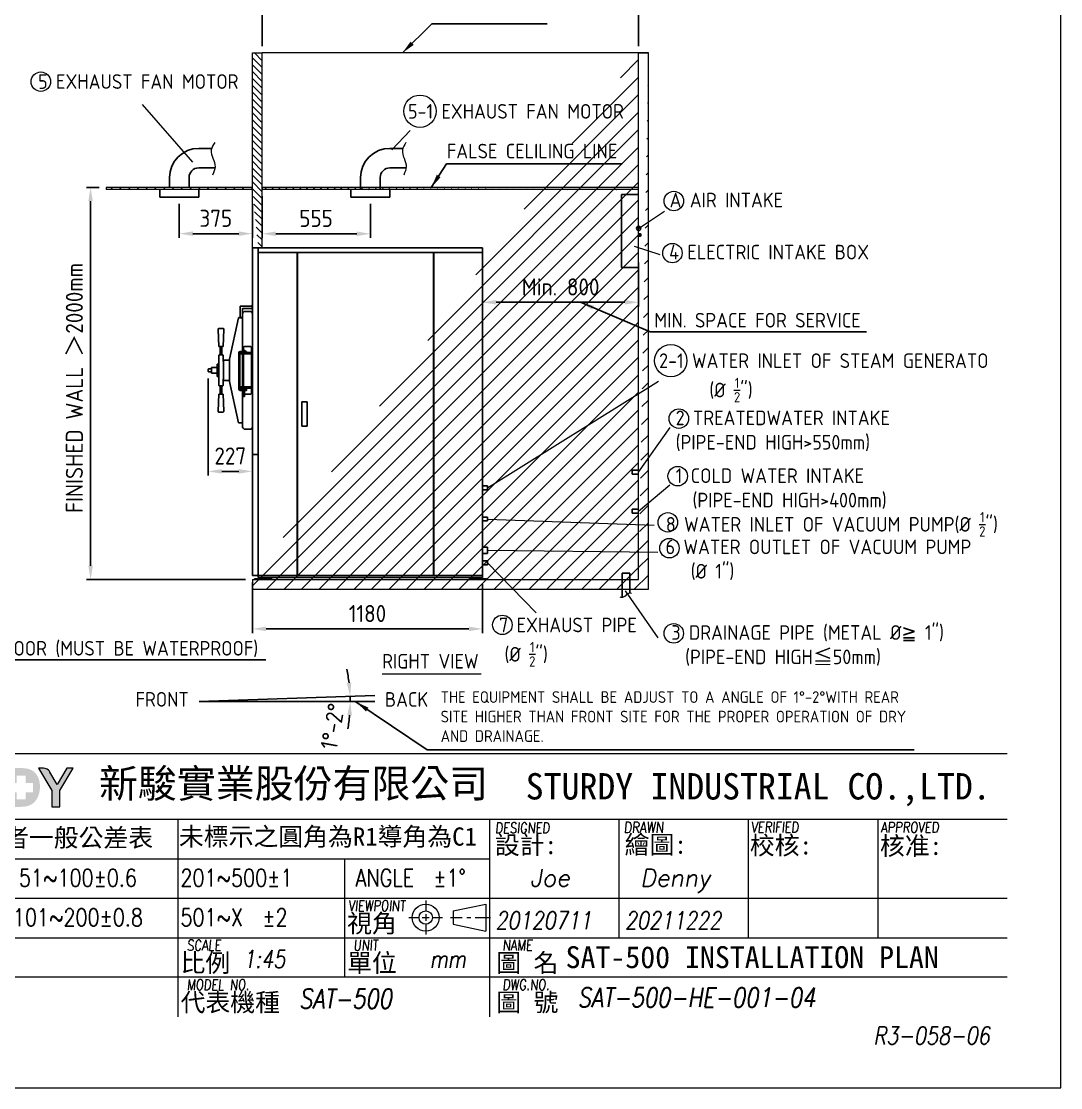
# Model space of a CAD drawing. Header units: millimetres. Extents: x -410960 to -177887, y -20363 to 2725.
# Drawn here: x -183216 to -177887, y -20363 to -14895 of the extents above; entities that cross this region are included whole.
import ezdxf

# ---------------------------------------------------------------- set-up
doc = ezdxf.new("R2010")
doc.units = ezdxf.units.MM
doc.header["$MEASUREMENT"] = 0
doc.linetypes.add('HIDDEN', pattern=[9.525, 6.35, -3.175])
doc.layers.get('0').update_dxf_attribs({"lineweight": 25})
for name, color, linetype, lineweight in [('D', 3, 'Continuous', 13), ('F', 7, 'Continuous', 15), ('H', 2, 'HIDDEN', 15), ('S', 4, 'Continuous', 15), ('T', 4, 'Continuous', 15)]:
    doc.layers.add(name, color=color, linetype=linetype, lineweight=lineweight)
doc.styles.get("Standard").update_dxf_attribs({"font": 'KAIU.TTF'})
doc.styles.add('STU25', font='isocp2.shx')
doc.styles.add('Text', font='romans.shx', dxfattribs={"width": 0.8, "oblique": 10})
doc.dimstyles.new('STU25', dxfattribs={"dimscale": 35, "dimtxt": 2.5, "dimasz": 2, "dimexe": 0.6, "dimexo": 1, "dimgap": 1, "dimtad": 1, "dimdsep": 46, "dimtxsty": 'STU25', "dimcen": 2, "dimazin": 2, "dimtfac": 1, "dimtmove": 0, "dimatfit": 3, "dimfxl": 0, "dimtolj": 1, "dimtzin": 0, "dimarcsym": 0})
doc.dimstyles.new('STU25$7', dxfattribs={"dimscale": 35, "dimtxt": 2.5, "dimasz": 2, "dimexe": 1.25, "dimexo": 0.625, "dimgap": 1, "dimtad": 0, "dimdec": 4, "dimdsep": 46, "dimtxsty": 'STU25', "dimcen": 2.5, "dimazin": 2, "dimtfac": 1, "dimtdec": 4, "dimtmove": 0, "dimatfit": 3, "dimfxl": 0, "dimtolj": 1, "dimtzin": 0, "dimarcsym": 0})

# ---------------------------------------------------------------- blocks, each defined once
blk = doc.blocks.new('*D4')
at = {"layer": 'D', "color": 0, "linetype": 'Continuous', "lineweight": -2}
for p, q in [((-181981, -15791.7), (-181981, -16005)), ((-181426, -15830.9), (-181426, -16005)), ((-181911, -15984), (-181496, -15984))]:
    blk.add_line(p, q, dxfattribs=at)
at = {"layer": 'D', "color": 0}
for points in [[(-181911, -15972.3), (-181911, -15995.6), (-181981, -15984)], [(-181496, -15995.6), (-181496, -15972.3), (-181426, -15984)]]:
    blk.add_solid(points, dxfattribs=at)
at = {"layer": 'Defpoints', "color": 0}
for p in [(-181981, -15756.7), (-181426, -15795.9), (-181426, -15984)]:
    blk.add_point(p, dxfattribs=at)
at = {"layer": 'D', "color": 0, "insert": (-181704.7, -15905.2), "char_height": 87.5, "attachment_point": 5, "style": 'STU25'}
blk.add_mtext('\\A1;555', dxfattribs=at)
blk = doc.blocks.new('*D8')
at = {"layer": 'D', "color": 0, "lineweight": -2}
for p, q in [((-180851, -16090.7), (-180851, -16356.4)), ((-180051, -16131.7), (-180051, -16356.4)), ((-180781, -16335.4), (-180121, -16335.4))]:
    blk.add_line(p, q, dxfattribs=at)
at = {"layer": 'D', "color": 0}
for points in [[(-180781, -16323.7), (-180781, -16347), (-180851, -16335.4)], [(-180121, -16347), (-180121, -16323.7), (-180051, -16335.4)]]:
    blk.add_solid(points, dxfattribs=at)
at = {"layer": 'Defpoints', "color": 0}
for p in [(-180851, -16055.7), (-180051, -16096.7), (-180051, -16335.4)]:
    blk.add_point(p, dxfattribs=at)
at = {"layer": 'D', "color": 0, "insert": (-180451, -16256.6), "char_height": 87.5, "attachment_point": 5, "style": 'STU25'}
blk.add_mtext('\\A1;{\\Fisocp2.shx;Min. 800}', dxfattribs=at)
blk = doc.blocks.new('*D10')
at = {"layer": 'D', "color": 0, "lineweight": -2}
for p, q in [((-182031, -17771.7), (-182031, -18031.2)), ((-180851, -17780.7), (-180851, -18031.2)), ((-181961, -18010.2), (-180921, -18010.2))]:
    blk.add_line(p, q, dxfattribs=at)
at = {"layer": 'D', "color": 0}
for points in [[(-181961, -17998.5), (-181961, -18021.8), (-182031, -18010.2)], [(-180921, -18021.8), (-180921, -17998.5), (-180851, -18010.2)]]:
    blk.add_solid(points, dxfattribs=at)
at = {"layer": 'Defpoints', "color": 0}
for p in [(-182031, -17736.7), (-180851, -17745.7), (-180851, -18010.2)]:
    blk.add_point(p, dxfattribs=at)
at = {"layer": 'D', "color": 0, "insert": (-181441, -17931.4), "char_height": 87.5, "attachment_point": 5, "style": 'STU25'}
blk.add_mtext('\\A1;1180', dxfattribs=at)
blk = doc.blocks.new('*D11')
at = {"layer": 'D', "color": 0, "lineweight": -2}
for p, q in [((-182258, -16725.7), (-182258, -17223.4)), ((-182031, -17017.4), (-182031, -17223.4)), ((-182188, -17202.4), (-182101, -17202.4))]:
    blk.add_line(p, q, dxfattribs=at)
at = {"layer": 'D', "color": 0}
for points in [[(-182188, -17190.7), (-182188, -17214.1), (-182258, -17202.4)], [(-182101, -17214.1), (-182101, -17190.7), (-182031, -17202.4)]]:
    blk.add_solid(points, dxfattribs=at)
at = {"layer": 'Defpoints', "color": 0}
for p in [(-182258, -16690.7), (-182031, -16982.4), (-182031, -17202.4)]:
    blk.add_point(p, dxfattribs=at)
at = {"layer": 'D', "color": 0, "insert": (-182144.5, -17123.6), "char_height": 87.5, "attachment_point": 5, "style": 'STU25'}
blk.add_mtext('\\A1;227', dxfattribs=at)
blk = doc.blocks.new('*D14')
at = {"layer": 'D', "color": 0, "linetype": 'Continuous', "lineweight": -2}
for p, q in [((-182406, -15830.9), (-182406, -16004.5)), ((-182031, -15830.9), (-182031, -16004.5)), ((-182336, -15983.5), (-182101, -15983.5))]:
    blk.add_line(p, q, dxfattribs=at)
at = {"layer": 'D', "color": 0}
for points in [[(-182336, -15971.9), (-182336, -15995.2), (-182406, -15983.5)], [(-182101, -15995.2), (-182101, -15971.9), (-182031, -15983.5)]]:
    blk.add_solid(points, dxfattribs=at)
at = {"layer": 'Defpoints', "color": 0}
for p in [(-182406, -15795.9), (-182031, -15795.9), (-182031, -15983.5)]:
    blk.add_point(p, dxfattribs=at)
at = {"layer": 'D', "color": 0, "insert": (-182218.5, -15904.8), "char_height": 87.5, "attachment_point": 5, "style": 'STU25'}
blk.add_mtext('\\A1;375', dxfattribs=at)
blk = doc.blocks.new('*D16')
at = {"layer": 'D', "color": 0, "linetype": 'Continuous', "lineweight": -2}
for start, end in [(7.1806, 12.3613), (0, 2), (349.6387, 354.8194)]:
    blk.add_arc((-182303.9, -18383), 774.4, start, end, dxfattribs=at)
at = {"layer": 'D', "color": 0}
for points in [[(-181547.1, -18287.2), (-181523.9, -18285.3), (-181529.9, -18356)], [(-181520.9, -18453.5), (-181544.2, -18452.4), (-181529.4, -18383)]]:
    blk.add_solid(points, dxfattribs=at)
at = {"layer": 'Defpoints', "color": 0}
for p in [(-181529.6, -18365), (-181403.4, -18351.6), (-182303.9, -18383), (-182303.9, -18383), (-181402.9, -18383)]:
    blk.add_point(p, dxfattribs=at)
at = {"layer": 'D', "color": 0, "insert": (-181619.8, -18509.5), "char_height": 87.5, "attachment_point": 5, "rotation": 79.526, "style": 'STU25'}
blk.add_mtext('1%%D-2%%D', dxfattribs=at)
blk = doc.blocks.new('*D17')
at = {"layer": 'D', "color": 0, "lineweight": -2}
for p, q in [((-182816, -15746.7), (-182881.7, -15746.7)), ((-182860.7, -15816.7), (-182860.7, -17686.7)), ((-182066, -17756.7), (-182881.7, -17756.7))]:
    blk.add_line(p, q, dxfattribs=at)
at = {"layer": 'D', "color": 0}
for points in [[(-182849, -15816.7), (-182872.4, -15816.7), (-182860.7, -15746.7)], [(-182872.4, -17686.7), (-182849, -17686.7), (-182860.7, -17756.7)]]:
    blk.add_solid(points, dxfattribs=at)
at = {"layer": 'Defpoints', "color": 0}
for p in [(-182781, -15746.7), (-182860.7, -17756.7), (-182031, -17756.7)]:
    blk.add_point(p, dxfattribs=at)
at = {"layer": 'D', "color": 0, "insert": (-182987.6, -17416.2), "char_height": 87.5, "attachment_point": 1, "rotation": 90, "style": 'STU25'}
blk.add_mtext('\\A1;{\\Fisocp2.shx;FINISHED WALL \\f新細明體|b0|i0|c136|p16;＞\\Fisocp2.shx;2000mm}', dxfattribs=at)
blk = doc.blocks.new('*D19')
at = {"layer": 'D', "color": 0, "lineweight": -2}
for p, q in [((-181981, -15021.7), (-181981, -14687.2)), ((-181911, -14708.2), (-180121, -14708.2)), ((-180051, -15021.7), (-180051, -14687.2))]:
    blk.add_line(p, q, dxfattribs=at)
at = {"layer": 'D', "color": 0}
for points in [[(-181911, -14696.6), (-181911, -14719.9), (-181981, -14708.2)], [(-180121, -14719.9), (-180121, -14696.6), (-180051, -14708.2)]]:
    blk.add_solid(points, dxfattribs=at)
at = {"layer": 'Defpoints', "color": 0}
for p in [(-180051, -14708.2), (-181981, -15056.7), (-180051, -15056.7)]:
    blk.add_point(p, dxfattribs=at)
at = {"layer": 'D', "color": 0, "insert": (-181016, -14625.1), "char_height": 87.5, "attachment_point": 5, "style": 'STU25'}
blk.add_mtext('\\A1;{\\Fisocp2.shx;1930(STERILIZE SPACE)}', dxfattribs=at)
blk = doc.blocks.new('新駿LOGO')
at = {"layer": 'F'}
h = blk.add_hatch(color=256, dxfattribs=at)
edge = h.paths.add_edge_path()
edge.add_spline(control_points=[(-514.87, -443.62), (-514.87, -443.62), (-513.05, -443.62), (-513.05, -443.62)], knot_values=[-9, -9, -9, -9, -8, -8, -8, -8], degree=3, periodic=0)
edge.add_spline(control_points=[(-513.05, -443.62), (-512.51, -443.62), (-512.09, -443.52), (-511.79, -443.32)], knot_values=[-8, -8, -8, -8, -7, -7, -7, -7], degree=3, periodic=0)
edge.add_spline(control_points=[(-511.79, -443.32), (-511.48, -443.12), (-511.25, -442.85), (-511.09, -442.5)], knot_values=[-7, -7, -7, -7, -6, -6, -6, -6], degree=3, periodic=0)
edge.add_spline(control_points=[(-511.09, -442.5), (-510.93, -442.15), (-510.85, -441.76), (-510.85, -441.32)], knot_values=[-6, -6, -6, -6, -5, -5, -5, -5], degree=3, periodic=0)
edge.add_spline(control_points=[(-510.85, -441.32), (-510.85, -440.87), (-510.93, -440.49), (-511.1, -440.17)], knot_values=[-5, -5, -5, -5, -4, -4, -4, -4], degree=3, periodic=0)
edge.add_spline(control_points=[(-511.1, -440.17), (-511.27, -439.85), (-511.49, -439.61), (-511.78, -439.45)], knot_values=[-4, -4, -4, -4, -3, -3, -3, -3], degree=3, periodic=0)
edge.add_spline(control_points=[(-511.78, -439.45), (-512.06, -439.29), (-512.46, -439.2), (-512.97, -439.2)], knot_values=[-3, -3, -3, -3, -2, -2, -2, -2], degree=3, periodic=0)
edge.add_spline(control_points=[(-512.97, -439.2), (-512.97, -439.2), (-514.87, -439.2), (-514.87, -439.2)], knot_values=[-2, -2, -2, -2, -1, -1, -1, -1], degree=3, periodic=0)
edge.add_spline(control_points=[(-514.87, -439.2), (-514.87, -439.2), (-514.87, -443.62), (-514.87, -443.62)], knot_values=[-1, -1, -1, -1, 0, 0, 0, 0], degree=3, periodic=0)
h.paths.add_polyline_path([(-514.34, -441.95), (-514.34, -440.92), (-513.51, -440.92), (-513.51, -440.07), (-512.48, -440.07), (-512.48, -440.92), (-511.64, -440.92), (-511.64, -441.95), (-512.48, -441.95), (-512.48, -442.77), (-513.51, -442.77), (-513.51, -441.95)], flags=16)
h = blk.add_hatch(color=256, dxfattribs=at)
edge = h.paths.add_edge_path()
edge.add_spline(control_points=[(-509.51, -443.62), (-509.51, -443.62), (-509.51, -441.77), (-509.51, -441.77), (-509.51, -441.77), (-511, -439.2), (-511, -439.2), (-511, -439.2), (-510.64, -439.2), (-510.64, -439.2), (-510.64, -439.2), (-510.3, -439.19), (-510.04, -439.32), (-509.79, -439.45), (-509.71, -439.68), (-509.71, -439.68), (-509.71, -439.68), (-508.9, -441.07), (-508.9, -441.07), (-508.9, -441.07), (-507.78, -439.2), (-507.78, -439.2), (-507.78, -439.2), (-507.05, -439.2), (-507.05, -439.2), (-507.05, -439.2), (-508.59, -441.77), (-508.59, -441.77), (-508.59, -441.77), (-508.59, -443.62), (-508.59, -443.62), (-508.59, -443.62), (-509.51, -443.62), (-509.51, -443.62)], knot_values=[0, 0, 0, 0, 1, 1, 1, 2, 2, 2, 3, 3, 3, 4, 4, 4, 5, 5, 5, 6, 6, 6, 7, 7, 7, 8, 8, 8, 9, 9, 9, 10, 10, 10, 11, 11, 11, 11], degree=3, periodic=1)
at = {"layer": 'F', "lineweight": 0}
blk.add_open_spline([(-509.51, -443.62), (-509.51, -443.62), (-509.51, -441.77), (-509.51, -441.77), (-509.51, -441.77), (-511, -439.2), (-511, -439.2), (-511, -439.2), (-510.64, -439.2), (-510.64, -439.2), (-510.64, -439.2), (-510.3, -439.19), (-510.04, -439.32), (-509.79, -439.45), (-509.71, -439.68), (-509.71, -439.68), (-509.71, -439.68), (-508.9, -441.07), (-508.9, -441.07), (-508.9, -441.07), (-507.78, -439.2), (-507.78, -439.2), (-507.78, -439.2), (-507.05, -439.2), (-507.05, -439.2), (-507.05, -439.2), (-508.59, -441.77), (-508.59, -441.77), (-508.59, -441.77), (-508.59, -443.62), (-508.59, -443.62), (-508.59, -443.62), (-509.51, -443.62), (-509.51, -443.62)], degree=3, knots=[0, 0, 0, 0, 1, 1, 1, 2, 2, 2, 3, 3, 3, 4, 4, 4, 5, 5, 5, 6, 6, 6, 7, 7, 7, 8, 8, 8, 9, 9, 9, 10, 10, 10, 11, 11, 11, 11], dxfattribs=at)
at = {"attachment_point": 1, "style": 'STU25'}
for s, insert, char_height in [('{\\f標楷體|b0|i0|c136|p65;新駿實業股份有限公司}', (-504.12, -439.33), 3.25), ('{\\f標楷體|b0|i0|c136|p65;STURDY\\H0.9667x; \\H1.034x;INDUSTRIAL CO.,LTD.}', (-455.51, -439.78), 3)]:
    blk.add_mtext(s, dxfattribs=dict(at, insert=insert, char_height=char_height))
blk = doc.blocks.new('H421')
at = {"layer": 'F', "color": 7}
for p, q in [((155.91, 38.09), (286.91, 38.09)), ((211.36, 38.09), (286.91, 38.09)), ((155.91, 30.59), (286.91, 30.59)), ((192.41, 30.59), (192.41, 17.09)), ((242.66, 30.59), (242.66, 17.09)), ((257.41, 30.59), (257.41, 17.09)), ((272.16, 30.59), (272.16, 17.09)), ((155.91, 26.09), (227.91, 26.09)), ((211.41, 26.09), (211.41, 17.09)), ((155.91, 21.59), (286.91, 21.59)), ((214.91, 21.59), (286.91, 21.59)), ((227.91, 21.59), (286.91, 21.59)), ((155.91, 17.09), (286.91, 17.09)), ((211.41, 17.09), (211.41, 12.59)), ((227.91, 17.09), (227.91, 8.09)), ((286.91, 12.59), (155.91, 12.59))]:
    blk.add_line(p, q, dxfattribs=at)
at = {"layer": 'F'}
for p, q in [((227.91, 30.59), (227.91, 17.09)), ((192.41, 17.09), (192.41, 8.09))]:
    blk.add_line(p, q, dxfattribs=at)
at = {"layer": 'F', "color": 0}
for p, q in [((220.66, 21.32), (220.66, 20.14)), ((223.77, 20.14), (227.5, 20.92)), ((227.5, 20.92), (227.5, 17.84)), ((220.66, 19.77), (220.66, 19)), ((223.77, 20.14), (223.77, 18.62)), ((218.72, 19.38), (219.89, 19.38)), ((220.27, 19.38), (221.04, 19.38)), ((220.66, 18.62), (220.66, 17.45)), ((221.42, 19.38), (222.57, 19.38)), ((223.49, 19.38), (224.81, 19.38)), ((223.77, 18.62), (227.5, 17.84)), ((225.34, 19.38), (225.81, 19.38)), ((226.31, 19.38), (228.03, 19.38))]:
    blk.add_line(p, q, dxfattribs=at)
for radius in [1.54, 0.762]:
    blk.add_circle((220.66, 19.38), radius, dxfattribs=at)
blk.add_blockref('新駿LOGO', (687.56, 475.62))
at = {"layer": 'F', "lineweight": -3}
for s, height, p in [('未標註者一般公差表', 2.076, (164.12, 27.45)), ('未標示之圓角為R1導角為C1', 2.0757, (192.54, 27.58)), ('設計:', 2.076, (228.54, 26.61)), ('繪圖:', 2.076, (243.32, 26.66)), ('校核:', 2.076, (257.59, 26.57)), ('核准:', 2.076, (272.41, 26.52)), ('視角', 2.076, (211.71, 17.69)), ('比例', 2.076, (192.73, 13.19)), ('單位', 2.076, (211.71, 13.19)), ('圖 名', 2.076, (228.7, 13.19)), ('代表機種', 2.076, (192.73, 8.69)), ('圖 號', 2.076, (228.7, 8.69))]:
    blk.add_text(s, height=height, dxfattribs=at).set_placement(p)
at = {"layer": 'F', "color": 1, "lineweight": 15, "style": 'Text', "oblique": 5, "width": 0.8}
for s, height, p in [('DESIGNED', 1.2, (228.57, 29.01)), ('DRAWN', 1.245, (243.23, 29.03)), ('VERIFIED', 1.2, (257.72, 29.09)), ('APPROVED', 1.2, (272.5, 29.06)), ('VIEWPOINT', 1.2, (211.83, 20.13)), ('SCALE', 1.2, (193.44, 15.63)), ('UNIT', 1.2, (212.42, 15.63)), ('NAME', 1.2, (229.41, 15.63)), ('MODEL NO.', 1.2, (193.44, 11.13)), ('DWG.NO.', 1.2, (229.41, 11.13))]:
    blk.add_text(s, height=height, dxfattribs=at).set_placement(p)
at = {"layer": 'F', "lineweight": 20, "style": 'Text', "width": 0.8}
for s, p in [('51~100±0.6', (174.32, 22.91)), ('201~500±1', (192.72, 22.91)), ('ANGLE  ±1%%D', (212.68, 22.91)), ('101~200±0.8', (173.63, 18.41)), ('501~X  ±2', (192.72, 18.41))]:
    blk.add_text(s, height=2, dxfattribs=at).set_placement(p)

msp = doc.modelspace()

# ---------------------------------------------------------------- hatches: boundary and pattern name
msp.add_hatch(color=256).paths.add_polyline_path([(-180034.433, -15990.284, 1), (-180055.955, -15990.284, 1)])
at = {"layer": 'H', "ltscale": 5}
h = msp.add_hatch(dxfattribs=at)
h.set_pattern_fill('ANSI31', color=256, scale=20, style=0)
h.set_pattern_definition([(45, (49182.34, 1759.545), (-44.90128, 44.90128), [])])
h.paths.add_polyline_path([(-180051.028, -15056.745), (-180001.028, -15056.745)], flags=16)
h.paths.add_polyline_path([(-180051.028, -15056.745), (-180001.028, -15056.745)], flags=16)
h.paths.add_polyline_path([(-180051.028, -15056.745), (-180001.028, -15056.745)], flags=0)
h.paths.add_polyline_path([(-180051.028, -15056.745), (-180001.028, -15056.745)], flags=0)
h.paths.add_polyline_path([(-180051.028, -15056.745), (-180001.028, -15056.745)], flags=0)
h.paths.add_polyline_path([(-180051.028, -15056.745), (-180001.028, -15056.745)], flags=0)
h.paths.add_polyline_path([(-180051.028, -15056.745), (-180001.028, -15056.745)], flags=0)
h.paths.add_polyline_path([(-180051.028, -15056.745), (-180001.028, -15056.745)], flags=0)
h.paths.add_polyline_path([(-180051.028, -15056.745), (-180001.028, -15056.745)], flags=0)
h.paths.add_polyline_path([(-180051.028, -15056.745), (-180001.028, -15056.745)], flags=0)
h.paths.add_polyline_path([(-180051.028, -15056.745), (-180001.028, -15056.745)], flags=0)
h.paths.add_polyline_path([(-180051.028, -15056.745), (-180001.028, -15056.745)], flags=0)
h.paths.add_polyline_path([(-180051.028, -15056.745), (-180001.028, -15056.745)], flags=0)
h.paths.add_polyline_path([(-180051.028, -15056.745), (-180001.028, -15056.745)], flags=0)
h.paths.add_polyline_path([(-180051.028, -15056.745), (-180001.028, -15056.745)], flags=0)
h.paths.add_polyline_path([(-180051.028, -15056.745), (-180001.028, -15056.745)], flags=0)
h.paths.add_polyline_path([(-180051.028, -15056.745), (-180001.028, -15056.745)], flags=0)
h.paths.add_polyline_path([(-180051.028, -15056.745), (-180001.028, -15056.745)], flags=0)
h.paths.add_polyline_path([(-180051.028, -15056.745), (-180001.028, -15056.745)], flags=0)
h.paths.add_polyline_path([(-180051.028, -15056.745), (-180001.028, -15056.745)], flags=0)
h.paths.add_polyline_path([(-180051.028, -15056.745), (-180001.028, -15056.745)], flags=0)
h.paths.add_polyline_path([(-180051.028, -15056.745), (-180001.028, -15056.745)], flags=0)
edge = h.paths.add_edge_path()
edge.add_line((-180001.028, -17806.745), (-180001.028, -15056.745))
edge.add_line((-180051.028, -17756.745), (-180051.028, -15056.745))
edge.add_line((-182031.028, -17806.745), (-180001.028, -17806.745))
edge.add_line((-182031.028, -17756.745), (-180051.028, -17756.745))
edge.add_line((-182031.028, -17756.745), (-182031.028, -17806.745))
h = msp.add_hatch(dxfattribs=at)
h.set_pattern_fill('ANSI31', color=256, scale=200, angle=90, style=0)
h.set_pattern_definition([(135, (32608.616, 2563.106), (-17.6776695, -17.6776695), [])])
h.paths.add_polyline_path([(-182031.028, -15056.745), (-181981.028, -15056.745), (-181981.028, -16055.745), (-182031.028, -16055.745)])
h.paths.add_polyline_path([(-182031.028, -15056.745), (-181981.028, -15056.745)], flags=16)
h.paths.add_polyline_path([(-182031.028, -15056.745), (-181981.028, -15056.745)], flags=16)
h.paths.add_polyline_path([(-182031.028, -15056.745), (-181981.028, -15056.745)], flags=0)
h.paths.add_polyline_path([(-182031.028, -15056.745), (-181981.028, -15056.745)], flags=0)
edge = h.paths.add_edge_path(flags=16)
edge.add_line((-182031.028, -16055.745), (-182001.028, -16055.745))
edge.add_line((-182031.028, -15756.745), (-182031.028, -15746.745))
at = {"layer": 'H'}
h = msp.add_hatch(dxfattribs=at)
h.set_pattern_fill('ANSI31', color=256, scale=10, style=0)
h.set_pattern_definition([(45, (32345.83, 2859.185), (-22.4506403, 22.4506403), [])])
h.paths.add_polyline_path([(-182031.028, -15746.745), (-182781.028, -15746.745), (-182781.028, -15756.745), (-182031.028, -15756.745)])
h = msp.add_hatch(dxfattribs=at)
h.set_pattern_fill('ANSI31', color=256, scale=200, style=0)
h.set_pattern_definition([(45, (32608.616, 2563.106), (-17.6776695, 17.6776695), [])])
h.paths.add_polyline_path([(-180051.028, -15757.361), (-180051.028, -15746.745)])
h.paths.add_polyline_path([(-180051.028, -15757.361), (-180051.028, -15746.745)], flags=16)
h.paths.add_polyline_path([(-180051.028, -15757.361), (-180051.028, -15746.745)], flags=0)
h.paths.add_polyline_path([(-180051.028, -15757.361), (-180051.028, -15746.745)], flags=0)
h.paths.add_polyline_path([(-180051.028, -15757.361), (-180051.028, -15746.745)], flags=0)
h.paths.add_polyline_path([(-180051.028, -15757.361), (-180051.028, -15746.745)], flags=0)
h.paths.add_polyline_path([(-180051.028, -15757.361), (-180051.028, -15746.745)], flags=0)
edge = h.paths.add_edge_path()
edge.add_line((-180051.028, -15746.745), (-181981.028, -15746.745))
edge.add_line((-180051.028, -15756.745), (-181981.028, -15756.745))
edge.add_line((-181981.028, -15746.745), (-181981.028, -15756.745))

# ---------------------------------------------------------------- linework, layer by layer
at = {"linetype": 'Continuous'}
for p, q in [((-182306.028, -15545.997), (-182240.108, -15545.997)), ((-181326.028, -15545.997), (-181260.108, -15545.997)), ((-182306.028, -15645.997), (-182222.734, -15645.997)), ((-181326.028, -15645.997), (-181242.734, -15645.997)), ((-182456.028, -15746.745), (-182456.028, -15695.997)), ((-182356.028, -15746.745), (-182356.028, -15695.997)), ((-181476.028, -15756.745), (-181476.028, -15695.997)), ((-181376.028, -15756.745), (-181376.028, -15695.997)), ((-182506.028, -15756.745), (-182506.028, -15795.889)), ((-182506.028, -15795.889), (-182306.028, -15795.889)), ((-182306.028, -15756.745), (-182306.028, -15795.889)), ((-181526.028, -15756.745), (-181526.028, -15795.889)), ((-181526.028, -15795.889), (-181326.028, -15795.889)), ((-181326.028, -15756.745), (-181326.028, -15795.889)), ((-182202.528, -16562.258), (-182207.028, -16475.258)), ((-182177.028, -16475.258), (-182181.528, -16562.258)), ((-182181.528, -16562.258), (-182202.528, -16562.258)), ((-182196.778, -16562.258), (-182196.778, -16605.495)), ((-182187.278, -16605.495), (-182187.278, -16562.258)), ((-182202.028, -16605.495), (-182203.528, -16606.995)), ((-182203.528, -16606.995), (-182203.528, -16761.495)), ((-182202.028, -16605.495), (-182182.028, -16605.495)), ((-182182.028, -16605.495), (-182180.528, -16606.995)), ((-182180.528, -16606.995), (-182180.528, -16639.245)), ((-182101.028, -16779.245), (-182101.028, -16595.245)), ((-182093.028, -16587.245), (-182061.028, -16587.245)), ((-182061.028, -16593.245), (-182092.822, -16593.245)), ((-182081.995, -16583.209), (-182082.537, -16583.751)), ((-182082.537, -16586.703), (-182082.537, -16583.751)), ((-182082.537, -16586.703), (-182081.995, -16587.245)), ((-182081.995, -16583.209), (-182068.061, -16583.209)), ((-182081.995, -16587.245), (-182068.061, -16587.245)), ((-182068.061, -16583.209), (-182067.519, -16583.751)), ((-182067.519, -16586.703), (-182068.061, -16587.245)), ((-182067.519, -16586.703), (-182067.519, -16583.751)), ((-182061.028, -16587.245), (-182061.028, -16593.245)), ((-182180.528, -16639.245), (-182179.528, -16639.245)), ((-182179.528, -16633.745), (-182178.528, -16632.745)), ((-182179.528, -16734.745), (-182179.528, -16633.745)), ((-182178.528, -16632.745), (-182148.028, -16632.745)), ((-182179.528, -16729.245), (-182180.528, -16729.245)), ((-182180.528, -16761.495), (-182180.528, -16729.245)), ((-182180.528, -16729.245), (-182179.528, -16729.245)), ((-182202.028, -16762.995), (-182203.528, -16761.495)), ((-182182.028, -16762.995), (-182202.028, -16762.995)), ((-182196.778, -16806.233), (-182196.778, -16762.995)), ((-182187.278, -16762.995), (-182187.278, -16806.233)), ((-182182.028, -16762.995), (-182180.528, -16761.495)), ((-182178.528, -16735.745), (-182179.528, -16734.745)), ((-182148.028, -16735.745), (-182178.528, -16735.745)), ((-182061.028, -16781.245), (-182092.822, -16781.245)), ((-182061.028, -16781.245), (-182061.028, -16787.245)), ((-182202.528, -16806.233), (-182207.028, -16893.233)), ((-182181.528, -16806.233), (-182202.528, -16806.233)), ((-182177.028, -16893.233), (-182181.528, -16806.233)), ((-182061.028, -16787.245), (-182093.028, -16787.245)), ((-182078.454, -16814.182), (-182078.454, -16787.245)), ((-182077.912, -16818.209), (-182078.454, -16814.182)), ((-182077.912, -16818.209), (-182075.028, -16818.209)), ((-182072.144, -16818.209), (-182075.028, -16818.209)), ((-182072.144, -16818.209), (-182071.601, -16814.182)), ((-182071.601, -16814.182), (-182071.601, -16787.245)), ((-180083.403, -17196.745), (-180051.028, -17196.745)), ((-180083.403, -17196.745), (-180083.403, -17216.745)), ((-180083.403, -17216.745), (-180051.028, -17216.745)), ((-180083.403, -17396.745), (-180083.403, -17416.745)), ((-180083.403, -17396.745), (-180051.028, -17396.745)), ((-180083.403, -17416.745), (-180051.028, -17416.745)), ((-182020.528, -17753.745), (-182020.528, -17756.745)), ((-181931.528, -17753.745), (-182020.528, -17753.745)), ((-182020.528, -17756.745), (-181931.528, -17756.745)), ((-181986.42, -17745.745), (-181986.42, -17753.745)), ((-181981.224, -17745.745), (-181981.224, -17753.745)), ((-181970.832, -17745.745), (-181970.832, -17753.745)), ((-181965.636, -17753.745), (-181965.636, -17745.745)), ((-181962.739, -17753.745), (-181965.636, -17750.849)), ((-181931.528, -17756.745), (-181931.528, -17753.745)), ((-180920.528, -17753.745), (-180920.528, -17756.745)), ((-180831.528, -17753.745), (-180920.528, -17753.745)), ((-180920.528, -17756.745), (-180831.528, -17756.745)), ((-180886.42, -17745.745), (-180886.42, -17753.745)), ((-180881.224, -17745.745), (-180881.224, -17753.745)), ((-180870.832, -17745.745), (-180870.832, -17753.745)), ((-180865.636, -17753.745), (-180865.636, -17745.745)), ((-180862.739, -17753.745), (-180865.636, -17750.849)), ((-180831.528, -17756.745), (-180831.528, -17753.745)), ((-180096.028, -17724.37), (-180136.028, -17724.37)), ((-180136.028, -17724.37), (-180136.028, -17847.627)), ((-180096.028, -17724.37), (-180096.028, -17825.794)), ((-182303.853, -18383.021), (-181403.402, -18351.577)), ((-182303.853, -18383.021), (-181402.853, -18383.021))]:
    msp.add_line(p, q, dxfattribs=at)
for p, q in [((-182031.028, -17735.745), (-182031.028, -16055.745)), ((-182031.028, -16055.745), (-182001.028, -16055.745)), ((-182001.028, -16055.745), (-180851.028, -16055.745)), ((-182001.028, -17735.745), (-182001.028, -16055.745)), ((-180851.028, -16055.745), (-180851.028, -16080.745)), ((-181801.028, -16080.745), (-182001.028, -16080.745)), ((-181801.028, -16080.745), (-181801.028, -17735.745)), ((-181799.528, -16080.745), (-181799.528, -17735.745)), ((-181799.528, -16080.745), (-181102.528, -16080.745)), ((-181102.528, -16080.745), (-181102.528, -17735.745)), ((-181101.028, -17735.745), (-181101.028, -16080.745)), ((-181101.028, -16080.745), (-180851.028, -16080.745)), ((-180851.028, -17745.745), (-180851.028, -16080.745)), ((-182033.028, -16373.045), (-182033.028, -16348.045)), ((-182033.028, -16348.045), (-182031.028, -16348.045)), ((-182031.028, -16348.045), (-182031.028, -16373.045)), ((-182094.528, -16357.545), (-182094.528, -16413.545)), ((-182033.028, -16354.545), (-182091.528, -16354.545)), ((-182033.028, -16366.545), (-182082.528, -16366.545)), ((-182082.528, -16366.545), (-182082.528, -16413.545)), ((-182081.028, -16583.209), (-182081.028, -16393.745)), ((-182043.028, -16381.745), (-182069.028, -16381.745)), ((-182031.028, -16373.045), (-182033.028, -16373.045)), ((-182102.228, -16415.545), (-182148.028, -16626.745)), ((-182102.228, -16415.545), (-182081.028, -16415.545)), ((-182101.028, -16413.545), (-182081.028, -16413.545)), ((-182101.028, -16415.545), (-182101.028, -16413.545)), ((-182081.028, -16415.545), (-182101.028, -16415.545)), ((-182076.028, -16567.036), (-182076.028, -16583.209)), ((-182071.028, -16562.036), (-182041.028, -16562.036)), ((-182036.028, -16567.036), (-182036.028, -16801.454)), ((-182094.822, -16779.245), (-182094.822, -16595.245)), ((-182081.028, -16769.245), (-182081.028, -16599.245)), ((-182076.028, -16599.245), (-182076.028, -16769.245)), ((-182258.028, -16677.745), (-182256.028, -16675.745)), ((-182256.028, -16675.745), (-182240.028, -16675.745)), ((-182240.028, -16669.245), (-182240.028, -16699.245)), ((-182211.528, -16669.245), (-182240.028, -16669.245)), ((-182211.528, -16652.495), (-182211.528, -16715.995)), ((-182203.428, -16652.495), (-182211.528, -16652.495)), ((-182203.528, -16652.495), (-182203.528, -16715.995)), ((-182148.028, -16741.745), (-182148.028, -16626.745)), ((-182258.028, -16690.745), (-182258.028, -16677.745)), ((-182258.028, -16690.745), (-182256.028, -16692.745)), ((-182240.028, -16692.745), (-182256.028, -16692.745)), ((-182211.528, -16699.245), (-182240.028, -16699.245)), ((-182203.528, -16715.995), (-182211.528, -16715.995)), ((-182102.228, -16952.945), (-182148.028, -16741.745)), ((-182076.028, -16775.245), (-182076.028, -16781.245)), ((-182081.028, -16974.745), (-182081.028, -16787.245)), ((-182071.028, -16806.454), (-182041.028, -16806.454)), ((-181777.528, -16845.745), (-181750.528, -16845.745)), ((-181777.528, -16970.745), (-181777.528, -16845.745)), ((-181750.528, -16845.745), (-181750.528, -16970.745)), ((-182081.028, -16952.945), (-182102.228, -16952.945)), ((-182069.028, -16986.745), (-182043.028, -16986.745)), ((-181750.528, -16970.745), (-181777.528, -16970.745)), ((-182001.028, -17115.745), (-182031.028, -17115.745)), ((-180851.028, -17276.745), (-180826.028, -17276.745)), ((-180826.028, -17296.745), (-180826.028, -17276.745)), ((-180851.028, -17296.745), (-180826.028, -17296.745)), ((-180851.028, -17436.745), (-180826.028, -17436.745)), ((-180826.028, -17456.745), (-180826.028, -17436.745)), ((-180851.028, -17456.745), (-180826.028, -17456.745)), ((-180851.028, -17590.745), (-180826.028, -17590.745)), ((-180826.028, -17622.745), (-180826.028, -17590.745)), ((-180851.028, -17622.745), (-180826.028, -17622.745)), ((-180851.028, -17661.745), (-180826.028, -17661.745)), ((-180826.028, -17681.745), (-180826.028, -17661.745)), ((-180851.028, -17681.745), (-180826.028, -17681.745)), ((-182001.028, -17735.745), (-182031.028, -17735.745)), ((-181801.028, -17735.745), (-182001.028, -17735.745)), ((-182001.028, -17745.745), (-182001.028, -17735.745)), ((-182001.028, -17745.745), (-180851.028, -17745.745)), ((-182001.028, -17745.745), (-181996.028, -17745.745)), ((-181799.528, -17735.745), (-181102.528, -17735.745)), ((-181101.028, -17735.745), (-180851.028, -17735.745))]:
    msp.add_line(p, q)
msp.add_lwpolyline([(-180051.028, -15782.876), (-180138.614, -15782.876), (-180138.614, -16156.745), (-180051.028, -16156.745)], dxfattribs=at)
for points in [[(-182036.028, -16593.245), (-182036.028, -16599.245), (-182091.028, -16599.245), (-182091.028, -16593.245)], [(-182036.028, -16775.245), (-182036.028, -16769.245), (-182091.028, -16769.245), (-182091.028, -16775.245)]]:
    msp.add_lwpolyline(points, close=True)
msp.add_circle((-180051.028, -15956.745), 10.761)
for centre, radius, start, end in [((-182306.028, -15695.997), 150, 90, 180), ((-181326.028, -15695.997), 150, 90, 180), ((-182306.028, -15695.997), 50, 90, 180), ((-181326.028, -15695.997), 50, 90, 180), ((-182202.021, -16475.258), 5.007, 101.352885, 180), ((-182192.028, -16525.03), 55.773, 78.647115, 101.352885), ((-182182.035, -16475.258), 5.007, 354.078128, 78.647115), ((-182093.028, -16595.245), 8, 90, 180), ((-182093.028, -16779.245), 8, 180, 270), ((-182202.021, -16893.233), 5.007, 180, 258.647115), ((-182182.035, -16893.233), 5.007, 281.352885, 5.921872), ((-182192.028, -16843.46), 55.773, 258.647115, 281.352885)]:
    msp.add_arc(centre, radius, start, end, dxfattribs=at)
for centre, radius, start, end in [((-182091.528, -16357.545), 3, 90, 180), ((-182069.028, -16393.745), 12, 90, 180), ((-182043.028, -16393.745), 12, 0, 90), ((-182071.028, -16567.036), 5, 90, 180), ((-182041.028, -16567.036), 5, 0, 90), ((-182092.822, -16595.245), 2, 90, 180), ((-182252.629, -16679.995), 5.442, 128.647615, 141.352385), ((-182252.629, -16688.495), 5.442, 218.647615, 231.352385), ((-182092.822, -16779.245), 2, 180, 270), ((-182071.028, -16801.454), 5, 263.413435, 270), ((-182041.028, -16801.454), 5, 270, 0), ((-182069.028, -16974.745), 12, 180, 270), ((-182043.028, -16974.745), 12, 270, 0)]:
    msp.add_arc(centre, radius, start, end)
at = {"layer": 'D'}
for p, q in [((-182336.491, -15617.241), (-182594.327, -15321.838)), ((-180051.028, -15956.745), (-179918.683, -15868.412)), ((-180073.461, -16047.064), (-179941.748, -16090.385)), ((-180826.028, -17286.745), (-179949.009, -16739.124)), ((-180051.028, -17206.745), (-179888.532, -16976.662)), ((-180051.028, -17406.745), (-179891.409, -17270.968)), ((-180826.028, -17446.745), (-179971.63, -17478.907)), ((-180826.028, -17606.745), (-179951.836, -17617.066)), ((-180826.028, -17671.745), (-180576.097, -17927.452)), ((-180119.559, -17815.574), (-179952.215, -18055.376)), ((-181364.949, -18240.874), (-180858.748, -18240.874))]:
    msp.add_line(p, q, dxfattribs=at)
at = {"layer": 'D', "linetype": 'Continuous'}
msp.add_line((-181315.677, -15553.948), (-181222.608, -15454.386), dxfattribs=at)
at = {"layer": 'D'}
for centre, radius in [((-183115.557, -15203.958), 50), ((-181171.813, -15355.418), 82.93), ((-179870.222, -15816.105), 50), ((-179877.624, -16083.12), 50), ((-179885.948, -16634.837), 82.93), ((-179844.865, -16931.882), 50), ((-179850.415, -17227.118), 50), ((-179901.26, -17463.754), 50), ((-179892.941, -17596.163), 50), ((-180749.59, -17989.585), 50), ((-179870.798, -18033.023), 50)]:
    msp.add_circle(centre, radius, dxfattribs=at)
for points in [[(-182223.793, -15516.42), (-182242.055, -15554.325), (-182222.389, -15640.662), (-182235.032, -15682.779)], [(-181243.793, -15516.42), (-181262.055, -15554.325), (-181242.389, -15640.662), (-181255.032, -15682.779)], [(-180146.692, -17846.487), (-180128.363, -17846.487), (-180101.957, -17826.618), (-180086.735, -17826.618)]]:
    msp.add_spline(points, degree=3, dxfattribs=at)
at = {"layer": 'F', "color": 6}
msp.add_lwpolyline([(-191072.162, -11092.681), (-191072.162, -20362.681), (-177887.162, -20362.681), (-177887.162, -11092.681)], close=True, dxfattribs=at)
msp.add_lwpolyline([(-191072.162, -11092.681), (-191072.162, -20362.681), (-177887.162, -20362.681), (-177887.162, -11092.681)], close=True, dxfattribs=at)
at = {"layer": 'H'}
for p, q in [((-181981.028, -15746.745), (-181981.028, -15756.745)), ((-180051.028, -15757.361), (-180051.028, -15746.745))]:
    msp.add_line(p, q, dxfattribs=at)
at = {"layer": 'S', "linetype": 'Continuous'}
for p, q in [((-182031.028, -16055.745), (-182031.028, -15056.745)), ((-182031.028, -15056.745), (-181981.028, -15056.745)), ((-180051.028, -15056.745), (-181981.028, -15056.745)), ((-181981.028, -16055.745), (-181981.028, -15056.745)), ((-180051.028, -17756.745), (-180051.028, -15056.745)), ((-180001.028, -15056.745), (-180051.028, -15056.745)), ((-180001.028, -17806.745), (-180001.028, -15056.745)), ((-182031.028, -15746.745), (-182781.028, -15746.745)), ((-180051.028, -15746.745), (-181981.028, -15746.745)), ((-182031.028, -15756.745), (-182781.028, -15756.745)), ((-180051.028, -15756.745), (-181981.028, -15756.745)), ((-182031.028, -17756.745), (-180051.028, -17756.745)), ((-182031.028, -17806.745), (-180001.028, -17806.745))]:
    msp.add_line(p, q, dxfattribs=at)
at = {"layer": 'S'}
for p, q in [((-182031.028, -15056.745), (-181981.028, -15056.745)), ((-180051.028, -15056.745), (-180001.028, -15056.745)), ((-182781.028, -15746.745), (-182781.028, -15756.745)), ((-182031.028, -15756.745), (-182031.028, -15746.745)), ((-180051.028, -15757.361), (-180051.028, -15746.745)), ((-182031.028, -17756.745), (-182031.028, -17806.745))]:
    msp.add_line(p, q, dxfattribs=at)

# ---------------------------------------------------------------- block references
at = {"xscale": 45, "yscale": 45, "zscale": 45}
msp.add_blockref('H421', (-191072.162, -20362.681), dxfattribs=at)

# ---------------------------------------------------------------- texts
at = {"layer": 'D', "color": 4}
msp.add_text('SAT-500 INSTALLATION PLAN', height=112.5, dxfattribs=at).set_placement((-180425.247, -19749.646))
at = {"layer": 'D', "color": 11, "attachment_point": 1}
for s, insert, char_height in [('{\\Fisocp2.shx;\\C3;5 EXHAUST FAN MOTOR}', (-183129.57, -15166.008), 75), ('{\\Fisocp2.shx;\\C3;5-1 EXHAUST FAN MOTOR}', (-181233.449, -15318.801), 75), ('{\\Fisocp2.shx;\\C3;FALSE CELILING LINE}', (-181034.056, -15522.539), 75), ('{\\Fisocp2.shx;\\C3;A AIR INTAKE}', (-179891.937, -15773.462), 75), ('{\\Fisocp2.shx;\\C3;4 ELECTRIC INTAKE BOX}', (-179894.521, -16040.477), 75), ('{\\Fisocp2.shx;\\C3;MIN. SPACE FOR SERVICE}', (-179970.218, -16389.853), 75), ('{\\Fisocp2.shx;\\C3;2 TREATEDWATER INTAKE\\P(PIPE-END HIGH>550mm)}', (-179861.247, -16890.501), 75), ('{\\Fisocp2.shx;\\C3;1 COLD WATER INTAKE\\P  (PIPE-END HIGH>400mm)}', (-179860.481, -17187.118), 75), ('\\A1;{\\Fisocp2.shx;\\C3;8 WATER INLET OF VACUUM PUMP(%%c \\H0.7x;\\S1/2;\\H1.429x;")}', (-179911.519, -17411.058), 75), ('\\A1;{\\Fisocp2.shx;\\C3;7 EXHAUST PIPE\\P\\f???|b0|i0|c0|p65; \\Fisocp2.shx;(%%c \\H0.7x;\\S1/2;\\H1.429x;")}', (-180766.486, -17952.529), 75), ('{\\Fisocp2.shx;\\C3;3 DRAINAGE PIPE (METAL %%C\\f新細明體|b0|i0|c136|p18;≧\\Fisocp2.shx; 1")\\P\\f????|b0|i0|c0|p18; \\Fisocp2.shx; (PIPE-END HIGH\\f標楷體|b0|i0|c136|p65;≦\\Fisocp2.shx;50mm)}', (-179883.249, -17991.224), 75), ('{\\Fisocp2.shx;\\C3;FLOOR (MUST BE WATERPROOF)}', (-183352.794, -18072.12), 75), ('{\\Fisocp2.shx;RIGHT VIEW}', (-181365.975, -18138.56), 75), ('{\\Fisocp2.shx;\\C3;THE EQUIPMENT SHALL BE ADJUST TO A ANGLE OF 1%%d-2%%dWITH REAR \\PSITE HIGHER THAN FRONT SITE FOR THE PROPER OPERATION OF DRY \\PAND DRAINAGE.}', (-181065.751, -18329.677), 60)]:
    msp.add_mtext(s, dxfattribs=dict(at, insert=insert, char_height=char_height))
at = {"layer": 'D', "color": 11, "char_height": 75, "attachment_point": 1, "style": 'STU25'}
for s, insert in [('\\A1;{\\C3;2-1 WATER INLET OF STEAM GENERATO\\P      (%%c \\H0.7x;\\S1/2;\\H1.429x;")}', (-179945.75, -16597.301)), ('{\\C3;6 WATER OUTLET OF VACUUM PUMP\\P   (%%c 1")}', (-179912.749, -17552.094))]:
    msp.add_mtext(s, dxfattribs=dict(at, insert=insert))
at = {"layer": 'D', "linetype": 'Continuous', "char_height": 75, "width": 218.181, "attachment_point": 1}
for s, insert in [('{\\Fisocp2.shx;FRONT}', (-182630.071, -18333.895)), ('{\\Fisocp2.shx;BACK}', (-181351.548, -18334.346))]:
    msp.add_mtext(s, dxfattribs=dict(at, insert=insert))
at = {"layer": 'T', "lineweight": 20, "style": 'Text', "oblique": 10}
for s, p in [('Joe', (-180607.671, -19331.518)), ('Denny', (-180042.616, -19331.518))]:
    msp.add_text(s, height=90, dxfattribs=at).set_placement(p)
at = {"layer": 'T', "lineweight": 20, "style": 'Text', "oblique": 10, "width": 0.8}
for s, height, p in [('20120711', 90, (-180784.99, -19549.431)), ('20211222', 90, (-180121.24, -19549.431)), ('1:45', 90, (-182078.642, -19748.308)), ('mm', 90, (-181122.026, -19748.053)), ('SAT-500', 99, (-181791.682, -19955.911)), ('SAT-500-HE-001-04', 99, (-180363.903, -19949.617))]:
    msp.add_text(s, height=height, dxfattribs=at).set_placement(p)
at = {"layer": 'T', "linetype": 'Continuous', "lineweight": 20, "insert": (-178846.332, -20050.658), "char_height": 90, "attachment_point": 1, "style": 'Text'}
msp.add_mtext('{R3-058-06}', dxfattribs=at)

# ---------------------------------------------------------------- dimensions: what is measured, and where the dimension line sits
at = {"layer": 'D'}
for base, p1, p2, text, picture, middle in [((-180051.028, -14708.232), (-181981.028, -15056.745), (-180051.028, -15056.745), '{\\Fisocp2.shx;<>(STERILIZE SPACE)}', '*D19', (-181016.028, -14708.232)), ((-180051.028, -16335.366), (-180851.028, -16055.745), (-180051.028, -16096.694), '{\\Fisocp2.shx;Min. <>}', '*D8', (-180451.028, -16335.366))]:
    dim = msp.add_linear_dim(base=base, p1=p1, p2=p2, text=text, dimstyle='STU25', dxfattribs=at)
    dim.commit()
    dim.dimension.update_dxf_attribs({"geometry": picture, "text_midpoint": middle, "dimtype": 160})
dim = msp.add_linear_dim(base=(-182860.695, -17756.745), p1=(-182781.028, -15746.745), p2=(-182031.028, -17756.745), angle=90, text='{\\Fisocp2.shx;FINISHED WALL \\f新細明體|b0|i0|c136|p16;＞\\Fisocp2.shx;2000mm}', dimstyle='STU25', dxfattribs=at)
dim.commit()
dim.dimension.update_dxf_attribs({"geometry": '*D17', "text_midpoint": (-182941.67, -16751.745)})
at = {"layer": 'D', "linetype": 'Continuous'}
for base, p1, p2, picture, middle in [((-182031.028, -15983.546), (-182406.028, -15795.889), (-182031.028, -15795.889), '*D14', (-182218.528, -15983.546)), ((-181426.028, -15983.97), (-181981.028, -15756.745), (-181426.028, -15795.889), '*D4', (-181704.666, -15983.97))]:
    dim = msp.add_linear_dim(base=base, p1=p1, p2=p2, dimstyle='STU25', dxfattribs=at)
    dim.commit()
    dim.dimension.update_dxf_attribs({"geometry": picture, "text_midpoint": middle, "dimtype": 160})
at = {"layer": 'D'}
for base, p1, p2, picture, middle in [((-182031.028, -17202.397), (-182258.028, -16690.745), (-182031.028, -16982.445), '*D11', (-182144.528, -17202.397)), ((-180851.028, -18010.151), (-182031.028, -17736.745), (-180851.028, -17745.745), '*D10', (-181441.041, -18010.151))]:
    dim = msp.add_linear_dim(base=base, p1=p1, p2=p2, dimstyle='STU25', dxfattribs=at)
    dim.commit()
    dim.dimension.update_dxf_attribs({"geometry": picture, "text_midpoint": middle, "dimtype": 160})
at = {"layer": 'D', "linetype": 'Continuous'}
dim = msp.add_angular_dim_2l(base=(-181529.626, -18365.001), line1=((-182303.853, -18383.021), (-181402.853, -18383.021)), line2=((-182303.853, -18383.021), (-181403.402, -18351.577)), text='1%%D-2%%D', dimstyle='STU25', override={"dimtxsty": 'STU25'}, dxfattribs=at)
dim.commit()
dim.dimension.update_dxf_attribs({"geometry": '*D16', "text_midpoint": (-181542.32, -18523.805), "dimtype": 162})

# ---------------------------------------------------------------- leaders
at = {"layer": 'D'}
for points in [[(-181262.278, -15056.745), (-181110.387, -14906.629), (-180519.81, -14906.629)], [(-181113.816, -15746.745), (-181036.139, -15625.888), (-180135.73, -15625.888)], [(-180348.91, -16335.366), (-179992.211, -16487.078), (-178882.674, -16487.078)], [(-183619.997, -17756.745), (-183376.747, -18168.794), (-181961.932, -18168.794)], [(-181499.911, -18384.807), (-181134.882, -18629.757), (-178638.026, -18629.757)]]:
    msp.add_leader(points, dimstyle='STU25$7', override={"dimgap": 1, "dimtad": 0}, dxfattribs=at)

doc.saveas('drawing.dxf')
